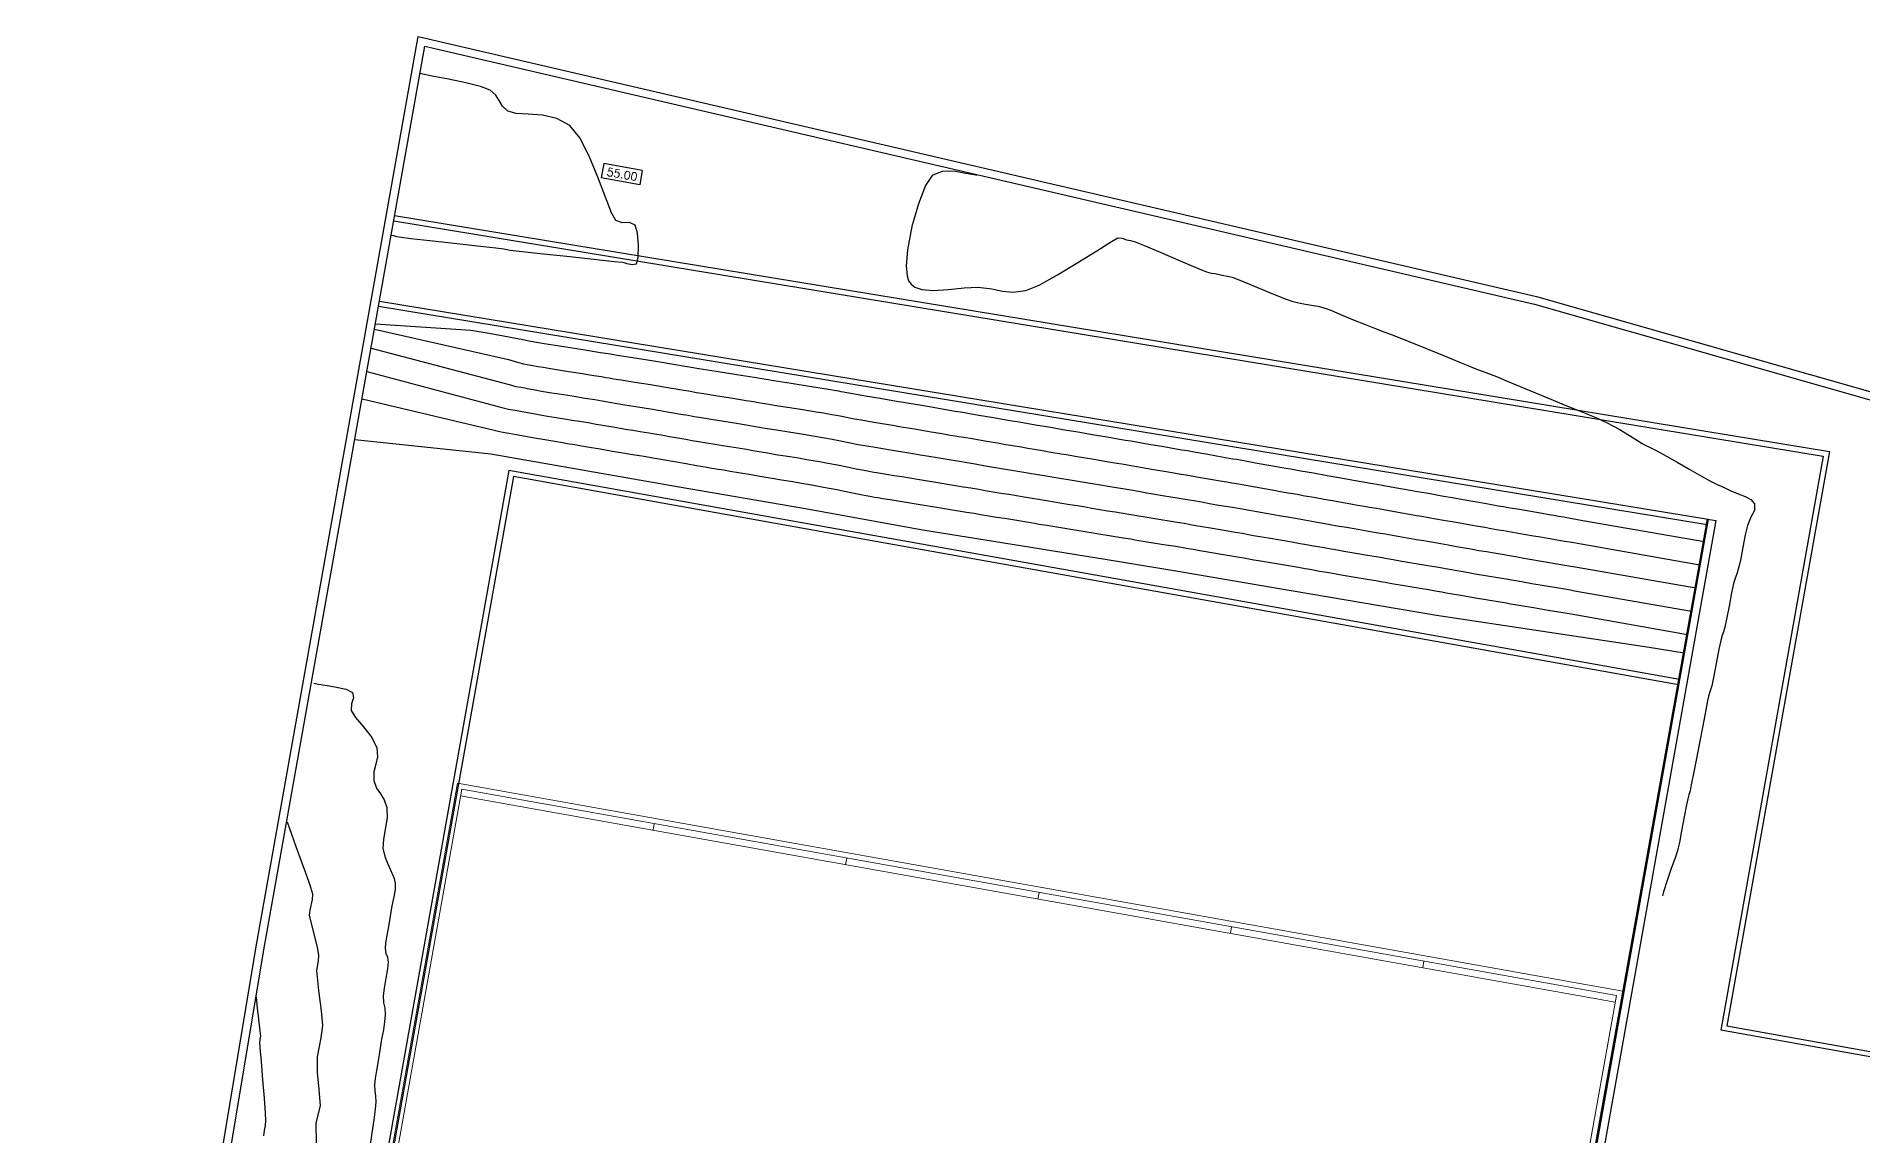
# Model space of a CAD drawing. Header units: millimetres. Extents: x -91430 to -91248, y -106326 to -106141.
# Drawn here: x -91429.7 to -91361.9, y -106181.4 to -106140.6 of the extents above; entities that cross this region are included whole.
import ezdxf
from ezdxf.enums import TextEntityAlignment as Align

# ---------------------------------------------------------------- set-up
doc = ezdxf.new("R2010")
doc.units = ezdxf.units.MM
doc.header["$MEASUREMENT"] = 0
doc.layers.get('0').update_dxf_attribs({"color": 152, "lineweight": 0})
doc.layers.add('0-CIVIL', color=8, linetype='Continuous', lineweight=0)
doc.layers.add('Desenho base', color=7, linetype='Continuous')
doc.styles.get("Standard").update_dxf_attribs({"font": 'simplex.shx'})

# ---------------------------------------------------------------- blocks, each defined once
blk = doc.blocks.new('A$C44F65D90')
at = {"layer": '0-CIVIL'}
for p, q in [((-44, 12.5), (-44, -12.5)), ((0, 12.5), (-44, 12.5)), ((-43.8, 12.3), (-43.8, -12.3)), ((-0.2, 12.3), (-43.8, 12.3)), ((-36.533, 12.3), (-36.533, 12.05)), ((-29.267, 12.3), (-29.267, 12.05)), ((-22, 12.3), (-22, 12.05)), ((-14.733, 12.3), (-14.733, 12.05)), ((-7.467, 12.3), (-7.467, 12.05)), ((-0.2, 12.3), (-0.2, -12.3)), ((0, 12.5), (0, -12.5)), ((-0.2, 12.05), (-43.8, 12.05)), ((-0.2, -12.05), (-43.8, -12.05)), ((-36.533, -12.05), (-36.533, -12.3)), ((-29.267, -12.05), (-29.267, -12.3)), ((-22, -12.05), (-22, -12.3)), ((-14.733, -12.05), (-14.733, -12.3)), ((-7.467, -12.05), (-7.467, -12.3)), ((-44, -12.5), (0, -12.5)), ((-43.8, -12.3), (-0.2, -12.3))]:
    blk.add_line(p, q, dxfattribs=at)
blk = doc.blocks.new('COMPART')
for p, q in [((0.568, 0.16), (-0.289, 0.16)), ((-0.289, 0.16), (-0.289, -0.16)), ((0.568, 0.16), (0.568, -0.16)), ((0.568, -0.16), (-0.289, -0.16))]:
    blk.add_line(p, q)
blk.add_attdef('LEGENDA', text='', height=0.12).set_placement((0, 0), align=Align.BOTTOM_CENTER)

msp = doc.modelspace()

# ---------------------------------------------------------------- linework, layer by layer
at = {"layer": 'Desenho base'}
for p, q in [((-91367.633, -106158.533), (-91375.169, -106200.725)), ((-91367.633, -106158.533), (-91375.169, -106200.725)), ((-91367.589, -106158.541), (-91375.065, -106200.375)), ((-91374.824, -106200.787), (-91367.289, -106158.594)), ((-91374.824, -106200.787), (-91367.289, -106158.594)), ((-91367.633, -106158.533), (-91367.289, -106158.594)), ((-91367.633, -106158.533), (-91367.289, -106158.594))]:
    msp.add_line(p, q, dxfattribs=at)
for points in [[(-91426.367, -106279.573), (-91429.731, -106223.78), (-91424.288, -106190.806), (-91421.576, -106174.501), (-91415.538, -106140.598), (-91373.974, -106150.262), (-91356.101, -106155.358), (-91347.839, -106158.317)], [(-91425.226, -106292.677), (-91429.43, -106223.796), (-91423.992, -106190.855), (-91421.28, -106174.552), (-91415.298, -106140.962), (-91374.049, -106150.553), (-91356.193, -106155.644), (-91348.227, -106158.496)], [(-91416.453, -106147.45), (-91363.311, -106156.191)], [(-91416.421, -106147.253), (-91363.078, -106156.027), (-91366.892, -106177.367), (-91348.84, -106180.6)], [(-91417.019, -106150.627), (-91367.629, -106158.738)], [(-91416.984, -106150.43), (-91367.594, -106158.541)], [(-91363.311, -106156.191), (-91367.124, -106177.529)], [(-91414.24, -106168.32), (-91418.635, -106192.93)], [(-91348.875, -106180.796), (-91367.124, -106177.529)]]:
    msp.add_lwpolyline(points, dxfattribs=at)
at = {"layer": 'Desenho base', "flags": 128}
for points in [[(-91416.559, -106147.979), (-91416.531, -106147.985), (-91416.467, -106148), (-91416.352, -106148.026), (-91416.159, -106148.062), (-91415.821, -106148.103), (-91415.111, -106148.183), (-91414.219, -106148.282), (-91413.336, -106148.38), (-91412.652, -106148.455), (-91412.357, -106148.489), (-91412.241, -106148.514), (-91412.125, -106148.539), (-91411.791, -106148.577), (-91411.011, -106148.661), (-91410.013, -106148.767), (-91409.02, -106148.873), (-91408.258, -106148.955), (-91407.952, -106148.987), (-91407.894, -106149), (-91407.792, -106149.033), (-91407.588, -106149.075), (-91407.422, -106149.044), (-91407.365, -106148.808), (-91407.35, -106148.366), (-91407.386, -106147.904), (-91407.479, -106147.608), (-91407.687, -106147.517), (-91407.945, -106147.522), (-91408.197, -106147.441), (-91408.352, -106147.156), (-91408.578, -106146.574), (-91408.86, -106145.826), (-91409.184, -106145.045), (-91409.537, -106144.361), (-91409.904, -106143.907), (-91410.391, -106143.646), (-91410.927, -106143.527), (-91411.449, -106143.486), (-91411.895, -106143.455), (-91412.205, -106143.37), (-91412.411, -106143.184), (-91412.534, -106142.979), (-91412.657, -106142.774), (-91412.864, -106142.588), (-91413.221, -106142.451), (-91413.776, -106142.315), (-91414.415, -106142.186), (-91415.021, -106142.071), (-91415.482, -106141.977)], [(-91394.759, -106145.754), (-91394.819, -106145.751), (-91394.956, -106145.733), (-91395.2, -106145.686), (-91395.568, -106145.62), (-91396.036, -106145.604), (-91396.434, -106145.758), (-91396.683, -106146.139), (-91396.951, -106146.821), (-91397.19, -106147.664), (-91397.354, -106148.526), (-91397.4, -106149.134), (-91397.37, -106149.495), (-91397.313, -106149.674), (-91397.272, -106149.742), (-91397.214, -106149.808), (-91397.075, -106149.912), (-91396.818, -106150.007), (-91396.405, -106150.045), (-91395.828, -106150.003), (-91395.244, -106149.935), (-91394.721, -106149.917), (-91394.218, -106149.982), (-91393.821, -106150.06), (-91393.433, -106150.097), (-91392.958, -106150.038), (-91392.459, -106149.836), (-91391.772, -106149.461), (-91391.016, -106149.004), (-91390.311, -106148.56), (-91389.776, -106148.221), (-91389.529, -106148.082), (-91389.376, -106148.098), (-91389.218, -106148.151), (-91389.058, -106148.182), (-91388.894, -106148.224), (-91388.583, -106148.351), (-91387.955, -106148.619), (-91387.216, -106148.936), (-91386.573, -106149.208), (-91386.233, -106149.345), (-91386.069, -106149.389), (-91385.935, -106149.413), (-91385.767, -106149.444), (-91385.597, -106149.477), (-91385.458, -106149.503), (-91385.286, -106149.548), (-91385, -106149.657), (-91384.49, -106149.865), (-91383.901, -106150.108), (-91383.379, -106150.319), (-91383.071, -106150.435), (-91382.863, -106150.489), (-91382.694, -106150.518), (-91382.482, -106150.557), (-91382.267, -106150.596), (-91382.091, -106150.626), (-91381.876, -106150.682), (-91381.618, -106150.776), (-91381.254, -106150.927), (-91380.808, -106151.115), (-91380.304, -106151.32), (-91379.928, -106151.467), (-91379.61, -106151.588), (-91379.305, -106151.702), (-91378.97, -106151.83), (-91378.56, -106151.991), (-91378.097, -106152.178), (-91377.643, -106152.365), (-91377.218, -106152.542), (-91376.837, -106152.7), (-91376.518, -106152.83), (-91376.221, -106152.947), (-91375.988, -106153.035), (-91375.756, -106153.124), (-91375.458, -106153.241), (-91375.086, -106153.394), (-91374.577, -106153.606), (-91374.003, -106153.846), (-91373.435, -106154.083), (-91372.945, -106154.288), (-91372.477, -106154.476), (-91372.098, -106154.622), (-91371.741, -106154.768), (-91371.339, -106154.957), (-91370.903, -106155.194), (-91370.515, -106155.429), (-91370.216, -106155.62), (-91370.049, -106155.725), (-91369.909, -106155.797), (-91369.768, -106155.867), (-91369.65, -106155.926), (-91369.522, -106155.99), (-91369.366, -106156.071), (-91369.14, -106156.198), (-91368.741, -106156.426), (-91368.272, -106156.694), (-91367.834, -106156.941), (-91367.528, -106157.109), (-91367.25, -106157.247), (-91367.026, -106157.35), (-91366.747, -106157.487), (-91366.48, -106157.6), (-91366.218, -106157.695), (-91366.001, -106157.808), (-91365.867, -106157.972), (-91365.868, -106158.219), (-91365.998, -106158.464), (-91366.133, -106158.773), (-91366.213, -106159.127), (-91366.299, -106159.574), (-91366.381, -106160.006), (-91366.448, -106160.314), (-91366.516, -106160.537), (-91366.579, -106160.712), (-91366.646, -106160.935), (-91366.72, -106161.276), (-91366.815, -106161.768), (-91366.908, -106162.25), (-91366.972, -106162.556), (-91367.023, -106162.732), (-91367.071, -106162.869), (-91367.123, -106163.044), (-91367.192, -106163.376), (-91367.294, -106163.904), (-91367.394, -106164.423), (-91367.456, -106164.728), (-91367.514, -106164.921), (-91367.572, -106165.114), (-91367.622, -106165.35), (-91367.702, -106165.758), (-91367.801, -106166.277), (-91367.912, -106166.849), (-91368.027, -106167.437), (-91368.133, -106167.988), (-91368.217, -106168.418), (-91368.263, -106168.639), (-91368.304, -106168.785), (-91368.346, -106168.931), (-91368.392, -106169.161), (-91368.479, -106169.607), (-91368.577, -106170.121), (-91368.661, -106170.555), (-91368.701, -106170.761), (-91368.73, -106170.873), (-91368.763, -106170.984), (-91368.829, -106171.161), (-91368.963, -106171.521), (-91369.119, -106171.966), (-91369.251, -106172.397), (-91369.286, -106172.541)], [(-91417.171, -106151.476), (-91412.18, -106152.608), (-91411.814, -106152.711), (-91411.634, -106152.762), (-91411.489, -106152.788), (-91411.344, -106152.815), (-91411.223, -106152.836), (-91411.079, -106152.861), (-91410.903, -106152.891), (-91410.621, -106152.937), (-91410.11, -106153.019), (-91409.524, -106153.113), (-91409.013, -106153.195), (-91408.728, -106153.241), (-91408.567, -106153.268), (-91408.439, -106153.291), (-91408.277, -106153.319), (-91407.996, -106153.365), (-91407.492, -106153.445), (-91406.913, -106153.538), (-91406.408, -106153.619), (-91406.124, -106153.665), (-91405.959, -106153.693), (-91405.828, -106153.716), (-91405.664, -106153.745), (-91405.499, -106153.774), (-91405.367, -106153.797), (-91405.201, -106153.825), (-91404.92, -106153.871), (-91404.42, -106153.951), (-91403.846, -106154.043), (-91403.345, -106154.123), (-91403.062, -106154.169), (-91402.893, -106154.198), (-91402.759, -106154.222), (-91402.589, -106154.251), (-91402.309, -106154.297), (-91401.815, -106154.376), (-91401.249, -106154.467), (-91400.753, -106154.546), (-91400.471, -106154.592), (-91400.299, -106154.621), (-91400.162, -106154.645), (-91399.99, -106154.676), (-91399.8, -106154.713), (-91399.621, -106154.75), (-91399.398, -106154.793), (-91399.074, -106154.85), (-91398.602, -106154.931), (-91398.137, -106155.01), (-91397.835, -106155.061), (-91397.653, -106155.091), (-91397.509, -106155.113), (-91397.328, -106155.143), (-91397.021, -106155.195), (-91396.548, -106155.277), (-91396.076, -106155.358), (-91395.768, -106155.411), (-91395.586, -106155.44), (-91395.441, -106155.463), (-91395.259, -106155.493), (-91394.952, -106155.545), (-91394.481, -106155.626), (-91394.01, -106155.707), (-91393.702, -106155.76), (-91393.519, -106155.79), (-91393.373, -106155.813), (-91393.19, -106155.843), (-91392.884, -106155.895), (-91392.414, -106155.976), (-91391.945, -106156.057), (-91391.637, -106156.109), (-91391.453, -106156.139), (-91391.307, -106156.162), (-91391.122, -106156.192), (-91390.816, -106156.244), (-91390.348, -106156.325), (-91389.88, -106156.406), (-91389.573, -106156.458), (-91389.388, -106156.488), (-91389.241, -106156.511), (-91389.055, -106156.541), (-91388.75, -106156.594), (-91388.283, -106156.674), (-91387.816, -106156.754), (-91387.51, -106156.807), (-91387.324, -106156.837), (-91387.176, -106156.86), (-91386.989, -106156.891), (-91386.737, -106156.935), (-91386.385, -106156.998), (-91386.019, -106157.064), (-91385.728, -106157.116), (-91385.487, -106157.157), (-91385.295, -106157.189), (-91385.054, -106157.23), (-91384.774, -106157.28), (-91384.429, -106157.342), (-91384.082, -106157.404), (-91383.799, -106157.454), (-91383.553, -106157.496), (-91383.357, -106157.529), (-91383.111, -106157.571), (-91382.864, -106157.614), (-91382.578, -106157.666), (-91382.247, -106157.725), (-91381.863, -106157.794), (-91381.484, -106157.861), (-91381.159, -106157.92), (-91380.878, -106157.97), (-91380.63, -106158.014), (-91380.376, -106158.057), (-91380.175, -106158.091), (-91379.921, -106158.134), (-91379.641, -106158.183), (-91379.31, -106158.243), (-91378.976, -106158.303), (-91378.694, -106158.353), (-91378.435, -106158.397), (-91378.23, -106158.431), (-91377.971, -106158.475), (-91377.714, -106158.521), (-91377.423, -106158.573), (-91377.102, -106158.631), (-91376.751, -106158.693), (-91376.42, -106158.751), (-91376.143, -106158.799), (-91375.896, -106158.842), (-91375.655, -106158.884), (-91375.39, -106158.929), (-91375.18, -106158.964), (-91374.915, -106159.009), (-91374.653, -106159.055), (-91374.371, -106159.104), (-91374.088, -106159.154), (-91373.823, -106159.2), (-91373.555, -106159.245), (-91373.342, -106159.281), (-91373.074, -106159.327), (-91372.831, -106159.369), (-91372.585, -106159.412), (-91372.312, -106159.46), (-91367.895, -106160.23)], [(-91417.136, -106151.281), (-91413.586, -106151.519), (-91412.9, -106151.624), (-91412.174, -106151.757), (-91411.597, -106151.87), (-91411.359, -106151.919), (-91411.274, -106151.935), (-91411.214, -106151.945), (-91411.144, -106151.957), (-91410.861, -106152.003), (-91410.204, -106152.108), (-91409.423, -106152.234), (-91408.765, -106152.339), (-91408.48, -106152.385), (-91408.409, -106152.398), (-91408.339, -106152.41), (-91408.057, -106152.455), (-91407.407, -106152.559), (-91406.634, -106152.684), (-91405.983, -106152.788), (-91405.699, -106152.834), (-91405.623, -106152.847), (-91405.547, -106152.86), (-91405.471, -106152.874), (-91405.394, -106152.887), (-91405.112, -106152.932), (-91404.467, -106153.036), (-91403.699, -106153.159), (-91403.052, -106153.263), (-91402.768, -106153.309), (-91402.686, -106153.323), (-91402.604, -106153.338), (-91402.323, -106153.383), (-91401.684, -106153.486), (-91400.926, -106153.608), (-91400.285, -106153.71), (-91400.002, -106153.756), (-91399.915, -106153.771), (-91399.827, -106153.787), (-91399.728, -106153.806), (-91399.612, -106153.829), (-91399.392, -106153.867), (-91398.92, -106153.948), (-91398.366, -106154.043), (-91397.898, -106154.123), (-91397.686, -106154.16), (-91397.593, -106154.175), (-91397.499, -106154.19), (-91397.286, -106154.226), (-91396.816, -106154.307), (-91396.261, -106154.402), (-91395.791, -106154.483), (-91395.577, -106154.52), (-91395.482, -106154.535), (-91395.388, -106154.55), (-91395.174, -106154.587), (-91394.706, -106154.667), (-91394.152, -106154.762), (-91393.683, -106154.843), (-91393.469, -106154.879), (-91393.373, -106154.895), (-91393.277, -106154.91), (-91393.063, -106154.947), (-91392.596, -106155.027), (-91392.044, -106155.122), (-91391.576, -106155.202), (-91391.362, -106155.239), (-91391.264, -106155.255), (-91391.167, -106155.271), (-91390.953, -106155.307), (-91390.487, -106155.387), (-91389.936, -106155.482), (-91389.47, -106155.562), (-91389.256, -106155.598), (-91389.156, -106155.614), (-91389.057, -106155.63), (-91388.844, -106155.667), (-91388.379, -106155.747), (-91387.83, -106155.841), (-91387.364, -106155.921), (-91387.15, -106155.958), (-91387.049, -106155.974), (-91386.949, -106155.99), (-91386.696, -106156.035), (-91386.187, -106156.126), (-91385.669, -106156.219), (-91385.392, -106156.268), (-91385.258, -106156.291), (-91385.123, -106156.314), (-91384.855, -106156.361), (-91384.352, -106156.451), (-91383.847, -106156.541), (-91383.573, -106156.59), (-91383.432, -106156.614), (-91383.29, -106156.638), (-91383.099, -106156.672), (-91382.732, -106156.738), (-91382.259, -106156.822), (-91381.747, -106156.913), (-91381.24, -106157.004), (-91380.777, -106157.087), (-91380.418, -106157.151), (-91380.221, -106157.186), (-91380.067, -106157.212), (-91379.913, -106157.238), (-91379.641, -106157.286), (-91379.158, -106157.373), (-91378.672, -106157.459), (-91378.393, -106157.509), (-91378.233, -106157.536), (-91378.072, -106157.563), (-91377.862, -106157.601), (-91377.49, -106157.667), (-91377.03, -106157.749), (-91376.559, -106157.833), (-91376.113, -106157.911), (-91375.71, -106157.982), (-91375.391, -106158.037), (-91375.2, -106158.07), (-91375.03, -106158.099), (-91374.86, -106158.128), (-91374.606, -106158.172), (-91374.183, -106158.246), (-91373.759, -106158.319), (-91373.503, -106158.364), (-91373.329, -106158.394), (-91373.154, -106158.423), (-91372.962, -106158.457), (-91372.644, -106158.512), (-91372.243, -106158.582), (-91367.741, -106159.367)], [(-91417.296, -106152.182), (-91412.164, -106153.538), (-91411.91, -106153.604), (-91411.733, -106153.636), (-91411.592, -106153.662), (-91411.415, -106153.695), (-91411.196, -106153.733), (-91410.957, -106153.775), (-91410.661, -106153.825), (-91410.305, -106153.883), (-91409.821, -106153.96), (-91409.336, -106154.038), (-91408.977, -106154.096), (-91408.705, -106154.143), (-91408.488, -106154.181), (-91408.216, -106154.228), (-91407.861, -106154.286), (-91407.384, -106154.362), (-91406.907, -106154.438), (-91406.55, -106154.496), (-91406.274, -106154.543), (-91406.056, -106154.581), (-91405.78, -106154.63), (-91405.505, -106154.678), (-91405.285, -106154.717), (-91405.008, -106154.764), (-91404.654, -106154.821), (-91404.183, -106154.897), (-91403.711, -106154.972), (-91403.355, -106155.03), (-91403.076, -106155.078), (-91402.854, -106155.117), (-91402.575, -106155.165), (-91402.222, -106155.223), (-91401.759, -106155.297), (-91401.294, -106155.371), (-91400.94, -106155.428), (-91400.657, -106155.475), (-91400.434, -106155.514), (-91400.152, -106155.565), (-91399.841, -106155.626), (-91399.549, -106155.686), (-91399.184, -106155.757), (-91398.866, -106155.814), (-91398.56, -106155.866), (-91398.265, -106155.916), (-91397.983, -106155.963), (-91397.687, -106156.011), (-91397.452, -106156.048), (-91397.156, -106156.096), (-91396.866, -106156.145), (-91396.558, -106156.199), (-91396.25, -106156.252), (-91395.959, -106156.302), (-91395.662, -106156.35), (-91395.426, -106156.387), (-91395.13, -106156.435), (-91394.84, -106156.485), (-91394.533, -106156.538), (-91394.226, -106156.591), (-91393.936, -106156.64), (-91393.638, -106156.689), (-91393.401, -106156.726), (-91393.104, -106156.775), (-91392.814, -106156.824), (-91392.509, -106156.877), (-91392.203, -106156.93), (-91391.913, -106156.979), (-91391.614, -106157.028), (-91391.377, -106157.065), (-91391.078, -106157.114), (-91390.789, -106157.163), (-91390.485, -106157.215), (-91390.181, -106157.268), (-91389.891, -106157.317), (-91389.591, -106157.366), (-91389.353, -106157.404), (-91389.054, -106157.453), (-91388.764, -106157.502), (-91388.462, -106157.554), (-91388.16, -106157.606), (-91387.87, -106157.656), (-91387.569, -106157.704), (-91387.33, -106157.742), (-91387.03, -106157.791), (-91386.709, -106157.847), (-91386.423, -106157.9), (-91386.064, -106157.963), (-91385.775, -106158.013), (-91385.523, -106158.055), (-91385.272, -106158.098), (-91384.984, -106158.147), (-91384.641, -106158.208), (-91384.369, -106158.257), (-91384.026, -106158.318), (-91383.735, -106158.368), (-91383.478, -106158.411), (-91383.221, -106158.454), (-91382.932, -106158.504), (-91382.59, -106158.564), (-91382.319, -106158.613), (-91381.98, -106158.674), (-91381.644, -106158.734), (-91381.376, -106158.782), (-91381.039, -106158.841), (-91380.748, -106158.891), (-91380.483, -106158.936), (-91380.218, -106158.98), (-91379.928, -106159.03), (-91379.594, -106159.089), (-91379.329, -106159.137), (-91378.994, -106159.197), (-91378.701, -106159.247), (-91378.431, -106159.292), (-91378.161, -106159.337), (-91377.87, -106159.387), (-91377.529, -106159.448), (-91377.256, -106159.497), (-91376.943, -106159.553), (-91376.645, -106159.605), (-91376.408, -106159.646), (-91376.11, -106159.698), (-91375.828, -106159.746), (-91375.54, -106159.795), (-91375.252, -106159.843), (-91374.971, -106159.891), (-91374.675, -106159.943), (-91374.439, -106159.984), (-91374.143, -106160.035), (-91373.86, -106160.084), (-91373.568, -106160.133), (-91373.276, -106160.182), (-91372.994, -106160.23), (-91372.698, -106160.282), (-91372.464, -106160.323), (-91368.05, -106161.094)], [(-91417.451, -106153.05), (-91412.432, -106154.388), (-91412.186, -106154.447), (-91411.935, -106154.491), (-91411.736, -106154.529), (-91411.485, -106154.574), (-91411.254, -106154.616), (-91411.013, -106154.658), (-91410.742, -106154.705), (-91410.42, -106154.76), (-91410.101, -106154.812), (-91409.824, -106154.855), (-91409.547, -106154.899), (-91409.226, -106154.951), (-91408.924, -106155.003), (-91408.69, -106155.044), (-91408.456, -106155.086), (-91408.154, -106155.137), (-91407.836, -106155.189), (-91407.566, -106155.232), (-91407.294, -106155.275), (-91406.975, -106155.327), (-91406.672, -106155.378), (-91406.436, -106155.419), (-91406.2, -106155.461), (-91405.897, -106155.514), (-91405.594, -106155.567), (-91405.357, -106155.609), (-91405.12, -106155.651), (-91404.815, -106155.702), (-91404.498, -106155.754), (-91404.233, -106155.796), (-91403.967, -106155.838), (-91403.649, -106155.89), (-91403.343, -106155.942), (-91403.105, -106155.984), (-91402.866, -106156.027), (-91402.56, -106156.079), (-91402.245, -106156.131), (-91401.985, -106156.172), (-91401.726, -106156.212), (-91401.409, -106156.264), (-91401.101, -106156.316), (-91400.861, -106156.356), (-91400.621, -106156.398), (-91400.314, -106156.455), (-91399.952, -106156.524), (-91399.599, -106156.596), (-91399.268, -106156.663), (-91398.97, -106156.72), (-91398.67, -106156.774), (-91398.432, -106156.814), (-91398.132, -106156.864), (-91397.848, -106156.91), (-91397.558, -106156.957), (-91397.268, -106157.003), (-91396.985, -106157.049), (-91396.686, -106157.1), (-91396.449, -106157.142), (-91396.15, -106157.193), (-91395.866, -106157.239), (-91395.575, -106157.285), (-91395.284, -106157.332), (-91395.001, -106157.378), (-91394.703, -106157.429), (-91394.467, -106157.47), (-91394.169, -106157.521), (-91393.885, -106157.567), (-91393.593, -106157.614), (-91393.3, -106157.661), (-91393.017, -106157.707), (-91392.72, -106157.757), (-91392.485, -106157.798), (-91392.189, -106157.849), (-91391.904, -106157.895), (-91391.611, -106157.942), (-91391.317, -106157.989), (-91391.034, -106158.035), (-91390.739, -106158.086), (-91390.504, -106158.127), (-91390.209, -106158.177), (-91389.925, -106158.223), (-91389.63, -106158.27), (-91389.335, -106158.317), (-91389.052, -106158.364), (-91388.757, -106158.414), (-91388.524, -106158.455), (-91388.23, -106158.505), (-91387.936, -106158.552), (-91387.625, -106158.602), (-91387.326, -106158.65), (-91387.07, -106158.692), (-91386.83, -106158.734), (-91386.64, -106158.769), (-91386.4, -106158.811), (-91386.084, -106158.865), (-91385.656, -106158.938), (-91385.229, -106159.01), (-91384.915, -106159.064), (-91384.677, -106159.106), (-91384.489, -106159.14), (-91384.252, -106159.182), (-91383.934, -106159.236), (-91383.501, -106159.309), (-91383.069, -106159.383), (-91382.753, -106159.437), (-91382.517, -106159.478), (-91382.33, -106159.512), (-91382.097, -106159.554), (-91381.865, -106159.595), (-91381.681, -106159.628), (-91381.449, -106159.669), (-91381.131, -106159.724), (-91380.691, -106159.798), (-91380.252, -106159.872), (-91379.936, -106159.926), (-91379.706, -106159.967), (-91379.524, -106160), (-91379.295, -106160.04), (-91378.976, -106160.095), (-91378.531, -106160.17), (-91378.086, -106160.245), (-91377.769, -106160.299), (-91377.535, -106160.341), (-91377.349, -106160.374), (-91377.134, -106160.413), (-91376.931, -106160.448), (-91376.769, -106160.477), (-91376.565, -106160.512), (-91376.253, -106160.565), (-91375.795, -106160.642), (-91375.338, -106160.72), (-91375.027, -106160.773), (-91374.825, -106160.808), (-91374.665, -106160.836), (-91374.463, -106160.871), (-91374.15, -106160.924), (-91373.687, -106161.003), (-91373.225, -106161.081), (-91372.913, -106161.134), (-91372.713, -106161.169), (-91372.554, -106161.197), (-91368.204, -106161.957)], [(-91417.631, -106154.061), (-91412.718, -106155.23), (-91412.462, -106155.289), (-91412.176, -106155.34), (-91411.899, -106155.392), (-91411.556, -106155.454), (-91411.215, -106155.515), (-91410.833, -106155.581), (-91410.469, -106155.644), (-91410.178, -106155.694), (-91409.927, -106155.735), (-91409.726, -106155.766), (-91409.475, -106155.807), (-91409.17, -106155.859), (-91408.782, -106155.927), (-91408.394, -106155.995), (-91408.093, -106156.047), (-91407.845, -106156.087), (-91407.648, -106156.118), (-91407.4, -106156.158), (-91407.141, -106156.202), (-91406.823, -106156.258), (-91406.447, -106156.323), (-91406.014, -106156.399), (-91405.579, -106156.475), (-91405.2, -106156.541), (-91404.88, -106156.597), (-91404.622, -106156.641), (-91404.379, -106156.68), (-91404.185, -106156.711), (-91403.942, -106156.75), (-91403.639, -106156.802), (-91403.242, -106156.872), (-91402.847, -106156.941), (-91402.546, -106156.993), (-91402.307, -106157.032), (-91402.117, -106157.061), (-91401.877, -106157.1), (-91401.621, -106157.143), (-91401.299, -106157.198), (-91400.916, -106157.264), (-91400.477, -106157.344), (-91399.975, -106157.44), (-91399.462, -106157.543), (-91399.026, -106157.631), (-91398.756, -106157.684), (-91398.586, -106157.715), (-91398.451, -106157.737), (-91398.281, -106157.766), (-91397.992, -106157.812), (-91397.547, -106157.884), (-91397.101, -106157.956), (-91396.813, -106158.003), (-91396.644, -106158.031), (-91396.51, -106158.055), (-91396.341, -106158.083), (-91396.053, -106158.13), (-91395.606, -106158.202), (-91395.16, -106158.274), (-91394.872, -106158.321), (-91394.704, -106158.349), (-91394.57, -106158.373), (-91394.403, -106158.401), (-91394.114, -106158.448), (-91393.666, -106158.52), (-91393.218, -106158.592), (-91392.93, -106158.639), (-91392.763, -106158.667), (-91392.631, -106158.69), (-91392.464, -106158.719), (-91392.175, -106158.766), (-91391.727, -106158.838), (-91391.278, -106158.91), (-91390.99, -106158.957), (-91390.824, -106158.985), (-91390.692, -106159.008), (-91390.526, -106159.036), (-91390.238, -106159.083), (-91389.788, -106159.156), (-91389.338, -106159.228), (-91389.05, -106159.275), (-91388.885, -106159.303), (-91388.754, -106159.326), (-91388.589, -106159.354), (-91388.295, -106159.401), (-91387.836, -106159.475), (-91387.383, -106159.548), (-91387.111, -106159.592), (-91386.923, -106159.625), (-91386.736, -106159.659), (-91386.491, -106159.701), (-91386.046, -106159.777), (-91385.533, -106159.863), (-91385.089, -106159.939), (-91384.845, -106159.98), (-91384.662, -106160.013), (-91384.478, -106160.046), (-91384.233, -106160.088), (-91383.783, -106160.164), (-91383.266, -106160.252), (-91382.817, -106160.328), (-91382.574, -106160.369), (-91382.393, -106160.401), (-91382.214, -106160.434), (-91382.036, -106160.466), (-91381.858, -106160.497), (-91381.613, -106160.539), (-91381.161, -106160.616), (-91380.639, -106160.704), (-91380.187, -106160.781), (-91379.944, -106160.822), (-91379.769, -106160.853), (-91379.595, -106160.884), (-91379.35, -106160.926), (-91378.893, -106161.003), (-91378.367, -106161.093), (-91377.911, -106161.17), (-91377.668, -106161.211), (-91377.488, -106161.243), (-91377.326, -106161.272), (-91377.173, -106161.299), (-91377.02, -106161.326), (-91376.781, -106161.366), (-91376.318, -106161.445), (-91375.781, -106161.536), (-91375.319, -106161.614), (-91375.083, -106161.654), (-91374.933, -106161.681), (-91374.782, -106161.707), (-91374.544, -106161.747), (-91374.077, -106161.827), (-91373.535, -106161.919), (-91373.069, -106161.998), (-91372.833, -106162.038), (-91372.685, -106162.063), (-91368.358, -106162.82)], [(-91417.901, -106155.576), (-91412.849, -106156.108), (-91405.843, -106157.334), (-91401.218, -106158.129), (-91396.784, -106158.933), (-91392.766, -106159.584), (-91389.471, -106160.118), (-91387.151, -106160.493), (-91383.742, -106161.076), (-91377.69, -106162.103), (-91369.787, -106163.301), (-91368.481, -106163.509)], [(-91419.428, -106164.635), (-91419.375, -106164.647), (-91419.244, -106164.671), (-91419, -106164.709), (-91418.636, -106164.769), (-91418.221, -106164.861), (-91417.984, -106164.981), (-91417.954, -106165.176), (-91418.024, -106165.398), (-91418.035, -106165.651), (-91417.872, -106165.913), (-91417.577, -106166.261), (-91417.271, -106166.651), (-91417.078, -106167.037), (-91417.052, -106167.367), (-91417.115, -106167.65), (-91417.187, -106167.929), (-91417.187, -106168.248), (-91417.088, -106168.538), (-91416.946, -106168.753), (-91416.805, -106168.967), (-91416.707, -106169.257), (-91416.702, -106169.642), (-91416.767, -106170.056), (-91416.839, -106170.449), (-91416.855, -106170.77), (-91416.784, -106171.079), (-91416.68, -106171.325), (-91416.581, -106171.553), (-91416.501, -106171.742), (-91416.435, -106171.892), (-91416.395, -106172.085), (-91416.404, -106172.301), (-91416.451, -106172.581), (-91416.518, -106172.916), (-91416.586, -106173.296), (-91416.652, -106173.676), (-91416.715, -106174.01), (-91416.76, -106174.287), (-91416.775, -106174.496), (-91416.742, -106174.679), (-91416.688, -106174.824), (-91416.654, -106175.007), (-91416.68, -106175.256), (-91416.746, -106175.603), (-91416.814, -106175.966), (-91416.849, -106176.261), (-91416.83, -106176.513), (-91416.789, -106176.714), (-91416.77, -106176.966), (-91416.792, -106177.221), (-91416.839, -106177.52), (-91416.902, -106177.869), (-91416.97, -106178.272), (-91417.037, -106178.679), (-91417.099, -106179.033), (-91417.146, -106179.331), (-91417.169, -106179.569), (-91417.159, -106179.793), (-91417.132, -106179.971), (-91417.12, -106180.195), (-91417.143, -106180.472), (-91417.195, -106180.867), (-91417.263, -106181.351), (-91417.336, -106181.897)], [(-91419.321, -106181.728), (-91419.33, -106180.985), (-91419.177, -106180.328), (-91419.237, -106179.601), (-91419.287, -106179.116), (-91419.283, -106178.52), (-91419.15, -106177.816), (-91419.089, -106177.36), (-91419.14, -106176.814), (-91419.238, -106176.055), (-91419.317, -106175.32), (-91419.248, -106174.961), (-91419.231, -106174.762), (-91419.289, -106174.449), (-91419.582, -106173.266), (-91419.564, -106173.071), (-91419.474, -106172.677), (-91419.459, -106172.48), (-91419.529, -106172.227), (-91419.604, -106172.013), (-91419.77, -106171.558), (-91420.076, -106170.716), (-91420.309, -106170.048), (-91420.397, -106169.798)], [(-91421.577, -106176.245), (-91421.571, -106176.302), (-91421.555, -106176.445), (-91421.524, -106176.716), (-91421.479, -106177.119), (-91421.43, -106177.558), (-91421.409, -106177.753), (-91421.416, -106177.809), (-91421.426, -106177.864), (-91421.435, -106177.919), (-91421.443, -106177.975), (-91421.426, -106178.185), (-91421.383, -106178.7), (-91421.328, -106179.375), (-91421.273, -106180.063), (-91421.231, -106180.616), (-91421.216, -106180.889), (-91421.233, -106181.078), (-91421.264, -106181.267), (-91421.293, -106181.456)]]:
    msp.add_lwpolyline(points, dxfattribs=at)
at = {"layer": 'Desenho base'}
for points in [[(-91368.687, -106164.699), (-91368.687, -106164.699), (-91398.534, -106159.365, -0.382895), (-91398.534, -106159.365), (-91412.005, -106156.957), (-91418.438, -106192.965), (-91420.505, -106212.095, -0.007136), (-91420.505, -106212.095, 0.056755), (-91420.97, -106225.426), (-91419.068, -106254.327), (-91418.699, -106259.704)], [(-91368.652, -106164.502), (-91398.571, -106159.155, -0.411708), (-91398.571, -106159.155), (-91412.169, -106156.725), (-91414.24, -106168.32)]]:
    msp.add_lwpolyline(points, format="xyb", dxfattribs=at)

# ---------------------------------------------------------------- block references
ref = msp.add_blockref('COMPART', (-91408.21, -106145.675), dxfattribs=dict(at, xscale=1.699999999963073, yscale=1.699999999941042, zscale=1.699999999956826, rotation=349.8734931160388))
ref.add_attrib('LEGENDA', '55.00', dxfattribs={"layer": '0', "height": 0.2974, "rotation": 349.87349}).set_placement((-91407.961, -106145.72), align=Align.MIDDLE_CENTER)
at = {"layer": 'Desenho base', "rotation": 349.8734931172639}
msp.add_blockref('A$C44F65D90', (-91372.966, -106188.389), dxfattribs=at)

doc.saveas('drawing.dxf')
